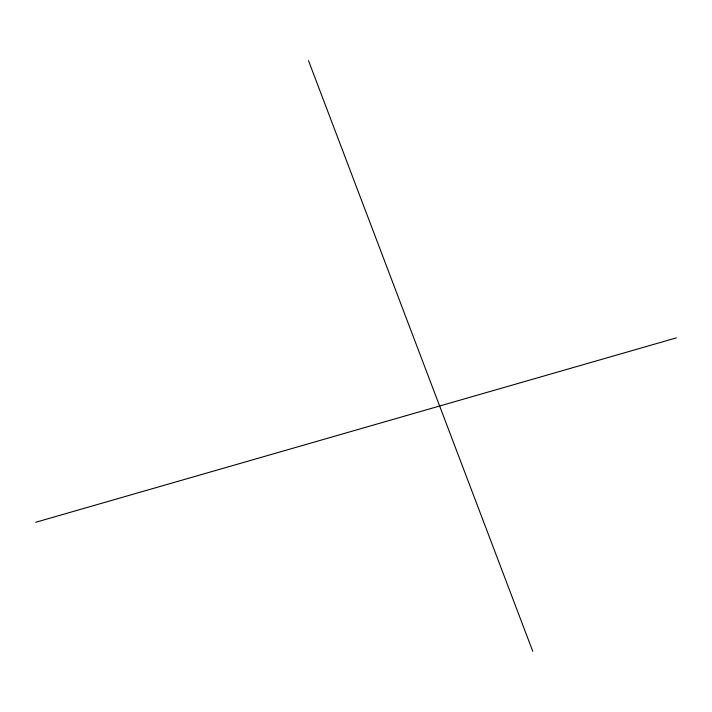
<?xml version="1.0" encoding="UTF-8"?>
<svg xmlns="http://www.w3.org/2000/svg" width="712" height="712" viewBox="0 0 712 712"><rect width="100%" height="100%" fill="white"/><g stroke="black" fill="none" stroke-linecap="round" stroke-linejoin="round"><path stroke-width="1.07" d="M35.6 522.305L676.4 337.862M308.51 60.654L532.781 651.346"/></g></svg>
